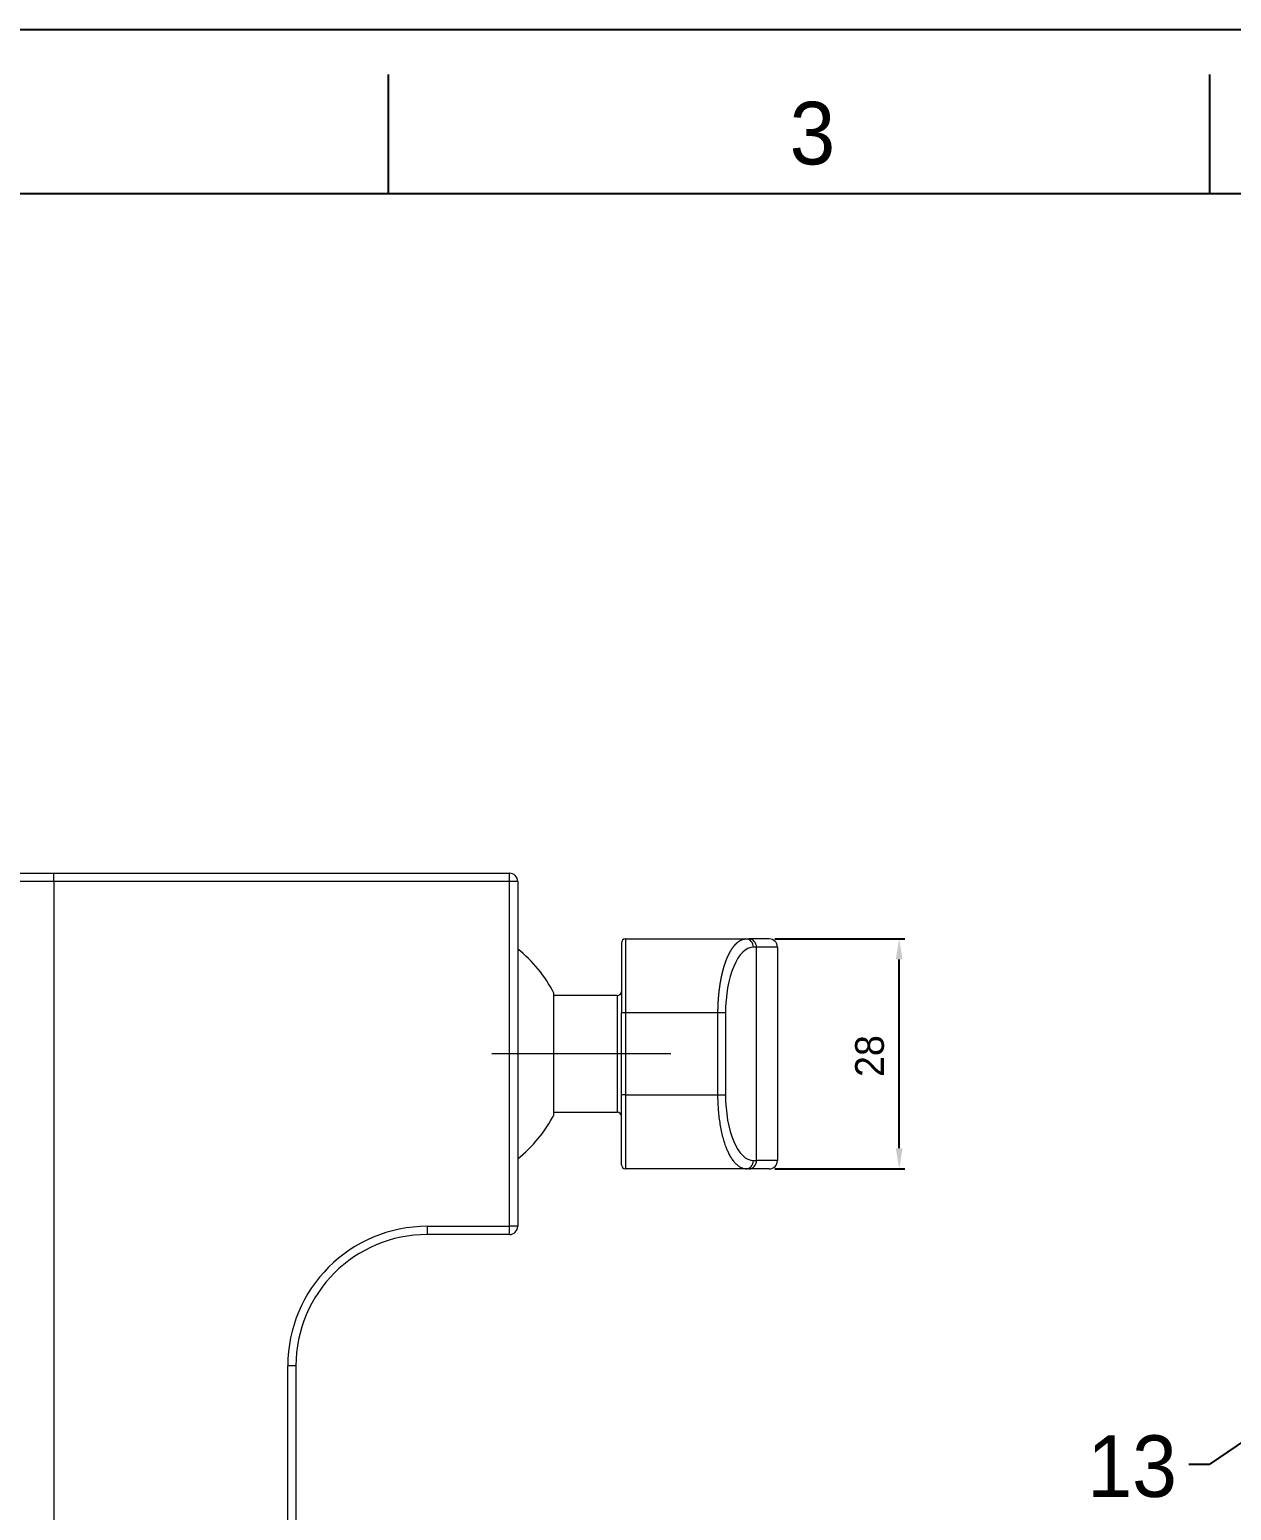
# Model space of a CAD drawing. Extents: x 10170 to 11010, y -16669 to -16075.
# Drawn here: x 10346.2 to 10492.5, y -16255.8 to -16075.5 of the extents above; entities that cross this region are included whole.
import ezdxf

# ---------------------------------------------------------------- set-up
doc = ezdxf.new("R2010")
doc.units = 0
doc.header["$MEASUREMENT"] = 0
doc.linetypes.add('CENTER', pattern=[47.5, 22, -8.5, 8.5, -8.5])
doc.linetypes.add('HIDDEN2', pattern=[4.7625, 3.175, -1.5875])
doc.layers.get('0').update_dxf_attribs({"linetype": 'CONTINUOUS'})
doc.layers.get('DEFPOINTS').update_dxf_attribs({"linetype": 'CONTINUOUS'})
doc.layers.add('1', color=4, linetype='HIDDEN2', lineweight=13)
doc.layers.add('5', color=2, linetype='CONTINUOUS', lineweight=9)
doc.styles.add('ROMANS', font='Gulim.ttf')
doc.styles.get("Standard").update_dxf_attribs({"font": 'Gulim.ttf'})
doc.dimstyles.new('STANDARD$0', dxfattribs={"dimtxt": 3.5, "dimasz": 2.5, "dimexe": 0.7, "dimexo": 0.7, "dimgap": 0.5, "dimtad": 3, "dimdec": 4, "dimdsep": 46, "dimtxsty": 'Standard', "dimcen": 0, "dimclrd": 2, "dimclre": 2, "dimclrt": 4, "dimadec": 0, "dimazin": 0, "dimtp": 0.2, "dimtm": 0.1, "dimtfac": 0.5, "dimtdec": 4, "dimtmove": 1, "dimatfit": 3, "dimfxl": 0, "dimtolj": 1, "dimarcsym": 0})
doc.dimstyles.new('STANDARD$7', dxfattribs={"dimtxt": 3.5, "dimasz": 2.5, "dimexe": 0.3, "dimexo": 0.5, "dimgap": 0.8, "dimtad": 3, "dimlfac": 0.5, "dimdsep": 46, "dimtxsty": 'ROMANS', "dimcen": 0, "dimclrd": 2, "dimclre": 2, "dimclrt": 4, "dimadec": 0, "dimazin": 0, "dimtfac": 1, "dimtmove": 0, "dimatfit": 3, "dimfxl": 0, "dimtolj": 1, "dimarcsym": 0})

# ---------------------------------------------------------------- blocks, each defined once
blk = doc.blocks.new('*D16')
at = {"layer": '5', "color": 2, "lineweight": -2}
for p, q in [((10436.92, -16186.22), (10452.75, -16186.22)), ((10452.05, -16211.72), (10452.05, -16188.72)), ((10436.92, -16214.22), (10452.75, -16214.22))]:
    blk.add_line(p, q, dxfattribs=at)
at = {"layer": '5', "color": 2}
for points in [[(10451.63, -16188.72), (10452.46, -16188.72), (10452.05, -16186.22)], [(10451.63, -16211.72), (10452.46, -16211.72), (10452.05, -16214.22)]]:
    blk.add_solid(points, dxfattribs=at)
at = {"layer": 'DEFPOINTS', "color": 0}
for p in [(10436.22, -16186.22), (10452.05, -16186.22), (10436.22, -16214.22)]:
    blk.add_point(p, dxfattribs=at)
at = {"layer": '5', "color": 4, "insert": (10448.46, -16200.49), "char_height": 3.5, "attachment_point": 5, "rotation": 90}
blk.add_mtext('\\A1;28', dxfattribs=at)

msp = doc.modelspace()

# ---------------------------------------------------------------- linework, layer by layer
at = {"color": 7, "linetype": 'Continuous'}
for p, q in [((10169.86116, -16075.47442), (11009.8609, -16075.47442)), ((10389.86115, -16095.4745), (10389.86115, -16080.93848)), ((10489.86115, -16095.4745), (10489.86115, -16080.93848)), ((10989.86091, -16095.47459), (10189.86115, -16095.47459))]:
    msp.add_line(p, q, dxfattribs=at)
at = {"layer": '1', "color": 7, "linetype": 'Continuous', "lineweight": 18}
for p, q in [((10336.5905, -16178.22287), (10349.0905, -16178.22287)), ((10349.0905, -16178.22287), (10404.5905, -16178.22287)), ((10405.5905, -16179.22287), (10405.5905, -16221.22287)), ((10418.22191, -16186.72287), (10418.22191, -16195.22287)), ((10418.72191, -16186.22287), (10433.37657, -16186.22287)), ((10433.37657, -16186.22287), (10433.75756, -16186.22287)), ((10436.22191, -16186.22287), (10433.75756, -16186.22287)), ((10437.22191, -16187.22287), (10437.22191, -16213.22287)), ((10417.72191, -16193.12287), (10410.00935, -16193.12287)), ((10418.22191, -16205.22287), (10418.22191, -16195.22287)), ((10418.22191, -16213.72287), (10418.22191, -16205.22287)), ((10410.00935, -16207.32287), (10417.72191, -16207.32287)), ((10433.37657, -16214.22287), (10418.72191, -16214.22287)), ((10433.75756, -16214.22287), (10433.37657, -16214.22287)), ((10436.22191, -16214.22287), (10433.75756, -16214.22287)), ((10404.5905, -16222.22287), (10394.5905, -16222.22287)), ((10378.5905, -16238.22287), (10378.5905, -16312.48728))]:
    msp.add_line(p, q, dxfattribs=at)
at = {"layer": '1', "color": 1, "linetype": 'Continuous', "lineweight": 13}
for p, q in [((10349.0905, -16179.22287), (10349.0905, -16178.22287)), ((10404.5905, -16179.22287), (10404.5905, -16178.22287)), ((10349.0905, -16179.22287), (10335.5905, -16179.22287)), ((10404.5905, -16179.22287), (10349.0905, -16179.22287)), ((10349.0905, -16179.22287), (10349.0905, -16369.22287)), ((10405.5905, -16179.22287), (10404.5905, -16179.22287)), ((10404.5905, -16221.22287), (10404.5905, -16179.22287)), ((10418.72191, -16186.22287), (10418.72191, -16195.22287)), ((10434.67806, -16187.22287), (10434.29708, -16187.22287)), ((10437.22191, -16187.22287), (10434.67806, -16187.22287)), ((10434.67806, -16213.22287), (10434.67806, -16187.22287)), ((10417.72191, -16193.12287), (10417.72191, -16207.32287)), ((10418.72191, -16195.22287), (10418.22191, -16195.22287)), ((10429.98077, -16195.22287), (10418.72191, -16195.22287)), ((10418.72191, -16195.22287), (10418.72191, -16205.22287)), ((10430.90128, -16195.22287), (10429.98077, -16195.22287)), ((10429.98077, -16205.22287), (10429.98077, -16195.22287)), ((10430.90128, -16195.22287), (10430.90128, -16205.22287)), ((10418.72191, -16205.22287), (10418.22191, -16205.22287)), ((10418.72191, -16205.22287), (10429.98077, -16205.22287)), ((10418.72191, -16205.22287), (10418.72191, -16214.22287)), ((10429.98077, -16205.22287), (10430.90128, -16205.22287)), ((10434.29708, -16213.22287), (10434.67806, -16213.22287)), ((10437.22191, -16213.22287), (10434.67806, -16213.22287)), ((10394.5905, -16222.22287), (10394.5905, -16221.22287)), ((10394.5905, -16221.22287), (10404.5905, -16221.22287)), ((10404.5905, -16222.22287), (10404.5905, -16221.22287)), ((10405.5905, -16221.22287), (10404.5905, -16221.22287)), ((10378.5905, -16238.22287), (10377.5905, -16238.22287)), ((10377.5905, -16312.48728), (10377.5905, -16238.22287))]:
    msp.add_line(p, q, dxfattribs=at)
at = {"layer": '1', "color": 1, "linetype": 'CENTER', "lineweight": 13}
msp.add_line((10424.22191, -16200.22287), (10402.43177, -16200.22287), dxfattribs=at)
at = {"layer": '1', "color": 7, "linetype": 'Continuous', "lineweight": 18}
for centre, radius, start, end in [((10404.5905, -16179.22287), 1, 0, 90), ((10395.5405, -16200.22287), 16.24912, 27.0590344, 51.7932756), ((10418.72191, -16186.72287), 0.5, 90, 180), ((10436.22191, -16187.22287), 1, 0, 90), ((10417.72191, -16192.62287), 0.5, 270, 0), ((10395.5405, -16200.22287), 16.24912, 308.2066762, 332.9987803), ((10417.72191, -16207.82287), 0.5, 0, 90), ((10418.72191, -16213.72287), 0.5, 180, 270), ((10436.22191, -16213.22287), 1, 270, 0), ((10404.5905, -16221.22287), 1, 270, 0), ((10394.5905, -16238.22287), 16, 90, 180)]:
    msp.add_arc(centre, radius, start, end, dxfattribs=at)
at = {"layer": '1', "color": 1, "linetype": 'Continuous', "lineweight": 13}
msp.add_arc((10394.5905, -16238.22287), 17, 90, 180, dxfattribs=at)
for centre, start_param, end_param in [((10433.37657, -16187.22287), 1.570796327, 3.141592654), ((10433.75756, -16187.22287), 1.570796327, 3.141592654), ((10433.37657, -16213.22287), 0, 1.570796327), ((10433.75756, -16213.22287), 0, 1.570796327)]:
    msp.add_ellipse(centre, major_axis=(0, -1), ratio=0.920504853, start_param=start_param, end_param=end_param, dxfattribs=at)
at = {"layer": '1', "color": 7, "linetype": 'Continuous', "lineweight": 18}
for points, knots in [([(10429.98077, -16195.22287), (10429.98078, -16195.20762), (10429.9808, -16195.17709), (10429.98095, -16195.13129), (10429.98118, -16195.08545), (10429.9815, -16195.03958), (10429.98192, -16194.99368), (10429.98244, -16194.94775), (10429.98304, -16194.90179), (10429.98374, -16194.8558), (10429.98454, -16194.80978), (10429.98542, -16194.76374), (10429.9864, -16194.71767), (10429.98748, -16194.67159), (10429.98864, -16194.62547), (10429.9899, -16194.57934), (10429.99126, -16194.53319), (10429.9927, -16194.48702), (10429.99424, -16194.44083), (10429.99588, -16194.39463), (10429.9976, -16194.34842), (10429.99942, -16194.30219), (10430.00134, -16194.25594), (10430.00334, -16194.20969), (10430.00544, -16194.16343), (10430.00763, -16194.11716), (10430.00992, -16194.07089), (10430.0123, -16194.02461), (10430.01477, -16193.97832), (10430.01734, -16193.93203), (10430.02, -16193.88575), (10430.02275, -16193.83946), (10430.0256, -16193.79317), (10430.02854, -16193.74689), (10430.03157, -16193.70061), (10430.0347, -16193.65433), (10430.03792, -16193.60806), (10430.04123, -16193.5618), (10430.04464, -16193.51555), (10430.04814, -16193.46931), (10430.05173, -16193.42309), (10430.05542, -16193.37687), (10430.05919, -16193.33067), (10430.06307, -16193.28449), (10430.06703, -16193.23833), (10430.07109, -16193.19218), (10430.07525, -16193.14606), (10430.07949, -16193.09995), (10430.08383, -16193.05388), (10430.08826, -16193.00782), (10430.09279, -16192.96179), (10430.09741, -16192.91579), (10430.10212, -16192.86982), (10430.10693, -16192.82388), (10430.11183, -16192.77798), (10430.11682, -16192.7321), (10430.12191, -16192.68626), (10430.12709, -16192.64046), (10430.13236, -16192.59469), (10430.13772, -16192.54897), (10430.14318, -16192.50328), (10430.14874, -16192.45764), (10430.15438, -16192.41204), (10430.16012, -16192.36648), (10430.16595, -16192.32098), (10430.17188, -16192.27552), (10430.1779, -16192.23011), (10430.18401, -16192.18475), (10430.19022, -16192.13944), (10430.19652, -16192.09419), (10430.20291, -16192.04899), (10430.2094, -16192.00385), (10430.21597, -16191.95877), (10430.22265, -16191.91375), (10430.22941, -16191.86879), (10430.23627, -16191.8239), (10430.24322, -16191.77907), (10430.25027, -16191.7343), (10430.25741, -16191.6896), (10430.26464, -16191.64498), (10430.27197, -16191.60042), (10430.27939, -16191.55594), (10430.2869, -16191.51152), (10430.2945, -16191.46719), (10430.3022, -16191.42293), (10430.31, -16191.37875), (10430.31788, -16191.33465), (10430.32586, -16191.29063), (10430.33393, -16191.2467), (10430.3421, -16191.20285), (10430.35036, -16191.15908), (10430.35871, -16191.11541), (10430.36715, -16191.07182), (10430.37569, -16191.02833), (10430.38433, -16190.98492), (10430.39305, -16190.94161), (10430.40187, -16190.8984), (10430.41078, -16190.85528), (10430.41979, -16190.81227), (10430.42889, -16190.76935), (10430.43808, -16190.72654), (10430.44736, -16190.68383), (10430.45674, -16190.64122), (10430.46621, -16190.59872), (10430.47578, -16190.55633), (10430.48544, -16190.51405), (10430.49519, -16190.47188), (10430.50504, -16190.42983), (10430.51497, -16190.38789), (10430.52501, -16190.34606), (10430.53513, -16190.30435), (10430.54535, -16190.26277), (10430.55566, -16190.2213), (10430.56607, -16190.17996), (10430.57657, -16190.13874), (10430.58716, -16190.09765), (10430.59784, -16190.05668), (10430.60862, -16190.01585), (10430.61949, -16189.97514), (10430.63046, -16189.93457), (10430.64152, -16189.89413), (10430.65267, -16189.85383), (10430.66391, -16189.81366), (10430.67525, -16189.77364), (10430.68668, -16189.73375), (10430.69821, -16189.69401), (10430.70983, -16189.65441), (10430.72154, -16189.61495), (10430.73334, -16189.57564), (10430.74524, -16189.53648), (10430.75723, -16189.49747), (10430.76932, -16189.45862), (10430.7815, -16189.41991), (10430.79377, -16189.38136), (10430.80613, -16189.34297), (10430.81859, -16189.30474), (10430.83114, -16189.26666), (10430.84379, -16189.22875), (10430.85653, -16189.191), (10430.86936, -16189.15342), (10430.88228, -16189.116), (10430.8953, -16189.07875), (10430.90841, -16189.04167), (10430.92162, -16189.00476), (10430.93492, -16188.96802), (10430.94831, -16188.93146), (10430.96179, -16188.89507), (10430.9753, -16188.85904), (10430.98889, -16188.82326), (10431.00261, -16188.78763), (10431.01658, -16188.75186), (10431.03079, -16188.71596), (10431.04524, -16188.67994), (10431.05994, -16188.64381), (10431.07488, -16188.60757), (10431.09006, -16188.57123), (10431.10548, -16188.5348), (10431.12115, -16188.49829), (10431.13706, -16188.46171), (10431.15321, -16188.42505), (10431.1696, -16188.38834), (10431.18624, -16188.35158), (10431.20312, -16188.31477), (10431.22024, -16188.27794), (10431.23761, -16188.24108), (10431.25522, -16188.2042), (10431.27307, -16188.16732), (10431.29116, -16188.13044), (10431.3095, -16188.09357), (10431.32808, -16188.05673), (10431.3469, -16188.01991), (10431.36597, -16187.98314), (10431.38527, -16187.94641), (10431.40482, -16187.90975), (10431.42462, -16187.87316), (10431.44465, -16187.83665), (10431.46493, -16187.80023), (10431.48545, -16187.76391), (10431.50622, -16187.7277), (10431.52723, -16187.69162), (10431.54848, -16187.65567), (10431.56997, -16187.61987), (10431.5917, -16187.58422), (10431.61368, -16187.54874), (10431.6359, -16187.51343), (10431.65837, -16187.47832), (10431.68107, -16187.44341), (10431.70402, -16187.40871), (10431.72721, -16187.37424), (10431.75065, -16187.34), (10431.77433, -16187.30602), (10431.79825, -16187.27229), (10431.82241, -16187.23884), (10431.84681, -16187.20568), (10431.87146, -16187.17282), (10431.89635, -16187.14027), (10431.92149, -16187.10804), (10431.94687, -16187.07615), (10431.97248, -16187.04462), (10431.99835, -16187.01345), (10432.02445, -16186.98265), (10432.0508, -16186.95225), (10432.07739, -16186.92226), (10432.10422, -16186.89268), (10432.1313, -16186.86353), (10432.15862, -16186.83484), (10432.18618, -16186.8066), (10432.21399, -16186.77884), (10432.24203, -16186.75157), (10432.27032, -16186.7248), (10432.29886, -16186.69855), (10432.32763, -16186.67283), (10432.35665, -16186.64766), (10432.38591, -16186.62306), (10432.41541, -16186.59903), (10432.44516, -16186.57559), (10432.47515, -16186.55276), (10432.50538, -16186.53055), (10432.53586, -16186.50898), (10432.56657, -16186.48806), (10432.59753, -16186.46781), (10432.62874, -16186.44825), (10432.66018, -16186.42938), (10432.69187, -16186.41123), (10432.7238, -16186.39381), (10432.75598, -16186.37713), (10432.7884, -16186.36122), (10432.82106, -16186.34609), (10432.85396, -16186.33175), (10432.8871, -16186.31821), (10432.92049, -16186.30551), (10432.95412, -16186.29364), (10432.988, -16186.28263), (10433.02211, -16186.2725), (10433.05647, -16186.26325), (10433.09107, -16186.25491), (10433.12592, -16186.24749), (10433.161, -16186.24101), (10433.19633, -16186.23548), (10433.23191, -16186.23092), (10433.26772, -16186.22734), (10433.30378, -16186.22479), (10433.34008, -16186.22317), (10433.36439, -16186.22297), (10433.37657, -16186.22287)], [0, 0, 0, 0, 0.00312908, 0.006260669, 0.009394782, 0.012531431, 0.015670628, 0.018812387, 0.021956721, 0.025103642, 0.028253164, 0.031405298, 0.034560058, 0.037717456, 0.040877505, 0.044040217, 0.047205606, 0.050373684, 0.053544463, 0.056717955, 0.059894174, 0.063073131, 0.066254839, 0.069439311, 0.072626558, 0.075816594, 0.07900943, 0.082205078, 0.085403551, 0.088604861, 0.09180902, 0.09501604, 0.098225933, 0.101438711, 0.104654387, 0.107872972, 0.111094479, 0.114318918, 0.117546302, 0.120776643, 0.124009953, 0.127246243, 0.130485526, 0.133727812, 0.136973114, 0.140221443, 0.143472811, 0.146727229, 0.14998471, 0.153245263, 0.156508902, 0.159775638, 0.163045481, 0.166318443, 0.169594537, 0.172873772, 0.17615616, 0.179441713, 0.182730441, 0.186022357, 0.18931747, 0.192615793, 0.195917337, 0.199222111, 0.202530128, 0.205841399, 0.209155933, 0.212473744, 0.21579484, 0.219119234, 0.222446935, 0.225777956, 0.229112305, 0.232449996, 0.235791037, 0.239135439, 0.242483215, 0.245834373, 0.249188924, 0.25254688, 0.25590825, 0.259273045, 0.262641276, 0.266012953, 0.269388086, 0.272766686, 0.276148763, 0.279534327, 0.282923389, 0.286315958, 0.289712046, 0.293111661, 0.296514816, 0.299921518, 0.303331779, 0.306745608, 0.310163017, 0.313584013, 0.317008608, 0.320436812, 0.323868633, 0.327304083, 0.330743171, 0.334185906, 0.3376323, 0.34108236, 0.344536097, 0.347993521, 0.351454641, 0.354919467, 0.358388008, 0.361860274, 0.365336275, 0.368816019, 0.372299517, 0.375786778, 0.379277811, 0.382772626, 0.386271231, 0.389773637, 0.393279852, 0.396789886, 0.400303748, 0.403821447, 0.407342992, 0.410868393, 0.414397658, 0.417930796, 0.421467818, 0.42500873, 0.428553543, 0.432102266, 0.435654907, 0.439211475, 0.44277198, 0.446336429, 0.449904832, 0.453477198, 0.457053534, 0.460633851, 0.464218156, 0.467806459, 0.471398767, 0.47499509, 0.478595436, 0.482199814, 0.485808231, 0.489420697, 0.492983191, 0.49658238, 0.500218279, 0.503890902, 0.507600263, 0.511346376, 0.515129253, 0.518948908, 0.522805353, 0.526698599, 0.530628658, 0.534595542, 0.538599262, 0.542639827, 0.54671725, 0.550831539, 0.554982705, 0.559170758, 0.563395706, 0.567657558, 0.571956325, 0.576292013, 0.580664633, 0.585074191, 0.589520696, 0.594004156, 0.598524578, 0.60308197, 0.607676339, 0.612307691, 0.616976035, 0.621681377, 0.626423723, 0.63120308, 0.636019454, 0.640872851, 0.645763278, 0.650690739, 0.655655241, 0.66065679, 0.665695391, 0.670771049, 0.675883769, 0.681033557, 0.686220418, 0.691444357, 0.696705378, 0.702003486, 0.707338686, 0.712710982, 0.718120379, 0.72356688, 0.729050492, 0.734571216, 0.740129058, 0.745724022, 0.751356111, 0.75702533, 0.762731681, 0.76847517, 0.774255798, 0.780073571, 0.785928491, 0.791820562, 0.797749787, 0.803716169, 0.809719712, 0.815760419, 0.821838293, 0.827953337, 0.834105554, 0.840294947, 0.846521519, 0.852785273, 0.859086211, 0.865424337, 0.871799652, 0.87821216, 0.884661863, 0.891148764, 0.897672865, 0.904234169, 0.910832679, 0.917468395, 0.924141322, 0.93085146, 0.937598814, 0.944383384, 0.951205172, 0.958064182, 0.964960415, 0.971893873, 0.978864559, 0.985872474, 0.99291762, 1, 1, 1, 1]), ([(10410.0091, -16207.61838), (10410.00912, -16207.61835), (10410.00914, -16207.60656), (10410.00918, -16207.55949), (10410.0092, -16207.52421), (10410.00922, -16207.46504), (10410.00923, -16207.45245), (10410.00924, -16207.42574), (10410.00924, -16207.41164), (10410.00926, -16207.36726), (10410.00927, -16207.33487), (10410.00929, -16207.22944), (10410.00933, -16207.06688), (10410.00937, -16206.861), (10410.00939, -16206.69012), (10410.0094, -16206.63041), (10410.00942, -16206.53665), (10410.00942, -16206.5047), (10410.00943, -16206.43938), (10410.00943, -16206.40615), (10410.00945, -16206.23718), (10410.00947, -16206.09301), (10410.0095, -16205.78717), (10410.00952, -16205.6255), (10410.00954, -16205.28464), (10410.00956, -16205.10545), (10410.00957, -16204.87019), (10410.00958, -16204.82251), (10410.00958, -16204.72634), (10410.00959, -16204.58098), (10410.0096, -16204.43236), (10410.00962, -16204.13083), (10410.00964, -16203.7174), (10410.00965, -16203.28143), (10410.00967, -16202.94585), (10410.00967, -16202.83256), (10410.00967, -16202.66043), (10410.00968, -16202.60262), (10410.00968, -16202.48689), (10410.00968, -16202.4289), (10410.00969, -16202.13834), (10410.00969, -16201.90394), (10410.0097, -16201.43131), (10410.0097, -16201.19308), (10410.00971, -16200.71279), (10410.00971, -16200.47072), (10410.00971, -16200.16566), (10410.00971, -16200.10458), (10410.00971, -16199.98284), (10410.00971, -16199.80062), (10410.00971, -16199.61958), (10410.0097, -16199.25903), (10410.0097, -16198.7824), (10410.00969, -16198.31391), (10410.00968, -16197.96565), (10410.00968, -16197.85007), (10410.00967, -16197.62003), (10410.00967, -16197.50651), (10410.00965, -16197.17036), (10410.00964, -16196.73389), (10410.00962, -16196.32041), (10410.0096, -16196.01899), (10410.00959, -16195.91997), (10410.00959, -16195.77365), (10410.00958, -16195.72524), (10410.00958, -16195.62918), (10410.00957, -16195.58146), (10410.00956, -16195.34547), (10410.00953, -16194.98501), (10410.0095, -16194.65833), (10410.00948, -16194.46487), (10410.00948, -16194.42673), (10410.00947, -16194.35187), (10410.00946, -16194.24158), (10410.00945, -16194.13719), (10410.00942, -16193.93616), (10410.00939, -16193.68878), (10410.00935, -16193.48235), (10410.00932, -16193.34322), (10410.00931, -16193.29945), (10410.00929, -16193.21728), (10410.00928, -16193.1792), (10410.00926, -16193.07387), (10410.00922, -16192.95703), (10410.00918, -16192.88646), (10410.00915, -16192.85102), (10410.00914, -16192.84212), (10410.00912, -16192.83323), (10410.00912, -16192.831), (10410.00911, -16192.82809), (10410.0091, -16192.82736), (10410.0091, -16192.82736)], [0, 0, 0, 0, 0.031242402, 0.031242402, 0.062498252, 0.062498252, 0.070312214, 0.070312214, 0.078126176, 0.078126176, 0.093754101, 0.093754101, 0.12500995, 0.1562658, 0.1562658, 0.171893724, 0.171893724, 0.179707687, 0.179707687, 0.187521649, 0.187521649, 0.218777498, 0.218777498, 0.250033348, 0.250033348, 0.281289197, 0.281289197, 0.28910316, 0.28910316, 0.296917122, 0.312545047, 0.312545047, 0.343800896, 0.375056745, 0.375056745, 0.39068467, 0.39068467, 0.398498632, 0.398498632, 0.406312595, 0.406312595, 0.437568444, 0.437568444, 0.468824294, 0.468824294, 0.500080143, 0.500080143, 0.507894105, 0.507894105, 0.515708068, 0.531335992, 0.531335992, 0.562591842, 0.593847691, 0.593847691, 0.609475616, 0.609475616, 0.625103541, 0.625103541, 0.65635939, 0.687615239, 0.687615239, 0.703243164, 0.703243164, 0.711057126, 0.711057126, 0.718871089, 0.718871089, 0.750126938, 0.781382787, 0.781382787, 0.78919675, 0.78919675, 0.797010712, 0.812638637, 0.812638637, 0.843894486, 0.875150336, 0.875150336, 0.89077826, 0.89077826, 0.906406185, 0.906406185, 0.937662034, 0.968917884, 0.968917884, 0.984545809, 0.984545809, 0.992359771, 0.992359771, 1, 1, 1, 1]), ([(10433.37657, -16214.22287), (10433.22999, -16214.22287), (10433.08923, -16214.19771), (10432.81934, -16214.10628), (10432.69021, -16214.04002), (10432.44358, -16213.87546), (10432.32608, -16213.77717), (10432.10272, -16213.55714), (10431.99685, -16213.4354), (10431.79675, -16213.17636), (10431.70252, -16213.03906), (10431.52568, -16212.75591), (10431.44308, -16212.61007), (10431.28951, -16212.31598), (10431.21854, -16212.16774), (10431.12081, -16211.94749), (10431.08969, -16211.87442), (10431.04519, -16211.76576), (10431.02348, -16211.71167), (10430.99911, -16211.64907), (10430.98717, -16211.6179), (10430.98125, -16211.60236), (10430.97831, -16211.59459), (10430.97684, -16211.59071), (10430.97611, -16211.58877), (10430.97575, -16211.5878), (10430.97556, -16211.58732), (10430.97548, -16211.58711), (10430.97543, -16211.58697), (10430.97542, -16211.58694), (10430.8925, -16211.3672), (10430.81479, -16211.13762), (10430.66975, -16210.66182), (10430.6024, -16210.4156), (10430.47808, -16209.90976), (10430.42109, -16209.65016), (10430.31749, -16209.12077), (10430.27087, -16208.85099), (10430.18798, -16208.3044), (10430.15172, -16208.02758), (10430.08956, -16207.46992), (10430.06366, -16207.18908), (10430.02221, -16206.62624), (10430.00667, -16206.34424), (10429.98595, -16205.78178), (10429.98077, -16205.50132), (10429.98077, -16205.22287)], [0, 0, 0, 0, 0.0625, 0.0625, 0.125, 0.125, 0.1875, 0.1875, 0.25, 0.25, 0.3125, 0.3125, 0.375, 0.375, 0.4375, 0.4375, 0.46875, 0.46875, 0.484375, 0.4921875, 0.49609375, 0.498046875, 0.499023437, 0.499511719, 0.499755859, 0.49987793, 0.499938965, 0.499969482, 0.499969482, 0.5, 0.5, 0.5625, 0.5625, 0.625, 0.625, 0.6875, 0.6875, 0.75, 0.75, 0.8125, 0.8125, 0.875, 0.875, 0.9375, 0.9375, 1, 1, 1, 1])]:
    msp.add_open_spline(points, degree=3, knots=knots, dxfattribs=at)
at = {"layer": '1', "color": 1, "linetype": 'Continuous', "lineweight": 13}
for points in [[(10434.29708, -16187.22287), (10433.40548, -16187.22287), (10432.52618, -16188.08133), (10431.26559, -16191.05071), (10430.90128, -16193.12104), (10430.90128, -16195.22287)], [(10430.90128, -16205.22287), (10430.90128, -16207.32334), (10431.26567, -16209.39485), (10432.5261, -16212.3646), (10433.4049, -16213.22287), (10434.29708, -16213.22287)]]:
    msp.add_open_spline(points, degree=3, knots=[0, 0, 0, 0, 0.5, 0.5, 1, 1, 1, 1], dxfattribs=at)

# ---------------------------------------------------------------- texts
at = {"insert": (10441.4839, -16088.13666), "char_height": 7.62383, "attachment_point": 5}
msp.add_mtext_dynamic_manual_height_columns('3', width=50, gutter_width=12.5, heights=[0], dxfattribs=at)
at = {"color": 4, "insert": (10474.95697, -16246.68337), "char_height": 7.5, "attachment_point": 1, "style": 'ROMANS'}
msp.add_mtext('13', dxfattribs=at)

# ---------------------------------------------------------------- dimensions: what is measured, and where the dimension line sits
at = {"layer": '5'}
dim = msp.add_linear_dim(base=(10452.0467, -16186.22287), p1=(10436.22191, -16214.22287), p2=(10436.22191, -16186.22287), angle=90, dimstyle='STANDARD$0', override={"dimfxl": 1.25, "dimtfill": 1}, dxfattribs=at)
dim.commit()
dim.dimension.update_dxf_attribs({"geometry": '*D16', "text_midpoint": (10450.74932, -16200.49336), "dimtype": 128})

# ---------------------------------------------------------------- leaders
at = {"annotation_type": 0, "has_hookline": 1, "hookline_direction": 1, "text_width": 9.70706}
msp.add_leader([(10520.39586, -16229.4455), (10489.81023, -16250.22994), (10487.31023, -16250.22994)], dimstyle='STANDARD$7', override={"dimgap": 0.8, "dimtad": 0}, dxfattribs=at)

doc.saveas('drawing.dxf')
